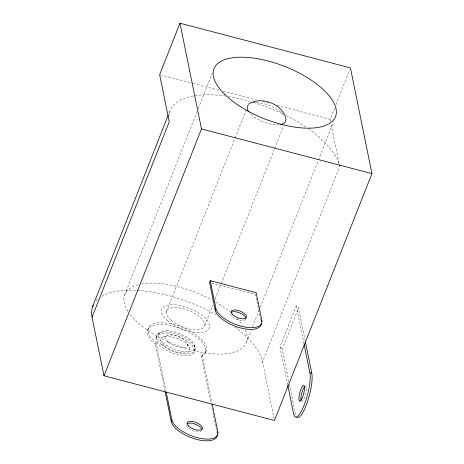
<?xml version="1.0" encoding="UTF-8"?>
<svg xmlns="http://www.w3.org/2000/svg" width="464" height="464" viewBox="0 0 464 464"><rect width="100%" height="100%" fill="white"/><g stroke="black" fill="none" stroke-linecap="round" stroke-linejoin="round"><path stroke-width="0.35" stroke-dasharray="2.32 1.74" d="M168.768 113.837L169.836 111.14M124.688 294.913L197.188 111.337M198.256 108.646L212.326 73.01M147.703 329.997L148.376 328.28M156.043 338.053A20.416 8.775 21.6 0 1 184.55 339.445A20.416 8.775 21.6 0 1 186.621 355.755A20.416 8.775 21.6 0 1 156.362 340.576L156.043 338.053L156.722 336.336M166.338 311.988L234.738 138.806M235.004 138.127L245.914 110.502M164.981 391.013L155.463 344.242L156.142 342.525L153.607 340.443A31.03 13.34 21.6 0 1 174.232 324.527A31.03 13.34 21.6 0 1 204.032 353.667L202.107 354.577L201.428 356.294L210.946 403.071M194.474 351.323L195.153 349.607M204.769 325.258L212.756 305.039M215.151 298.978L221.003 284.154M221.27 283.475L274.23 149.379M274.497 148.706L283.545 125.796M205.523 352.518L206.202 350.807M330.548 121.44L330.119 119.329L334.602 107.973M335.924 104.638L349.641 69.907M246.419 342.328L251.198 330.229M252.526 326.865L258.9 310.723M260.229 307.365L318.13 160.77M318.391 160.097L333.529 121.771M274.154 419.079L262.52 361.897L339.712 166.46L331.122 124.253M287.732 384.975L279.995 346.927L296.241 305.782L296.774 306.101A4.808 2.065 21.6 0 1 298.509 308.015L305.144 340.622M288.892 381.768L282.263 349.16L298.509 308.015M157.708 334.266L159.378 333.024M201.428 356.294L203.354 355.378A31.03 13.34 21.6 0 0 173.559 326.238A31.03 13.34 21.6 0 0 152.929 342.154L155.463 344.242M163.224 337.021L167.452 335.426M160.353 74.808L192.49 83.236M193.192 83.421L219.037 90.202M223.23 91.298L255.368 99.725M262.351 101.558L269.34 103.391M277.025 105.403L330.119 119.329M211.648 282.947L255.525 294.454L260.722 319.992M279.995 346.927L280.529 347.24A4.808 2.065 21.6 0 1 282.263 349.16M187.433 343.615L189.48 347.78M296.241 305.782L303.984 343.836M289.472 384.598L295.527 414.369A24.499 5.957 -75.3 0 0 295.91 415.744M202.107 354.577L211.909 402.746M211.091 403.779L212.819 412.281M212.964 412.989L213.399 415.118M213.544 415.825L216.856 432.129M156.142 342.525L165.938 390.694M194.48 345.146L194.828 347.084M168.792 116.568A90.84 39.051 21.6 0 1 225.121 96.031M228.532 96.535A90.84 39.051 21.6 0 1 250.253 101.442M253.657 102.457A90.84 39.051 21.6 0 1 283.695 114.335M286.236 115.6A90.84 39.051 21.6 0 1 305.579 126.869M308.421 128.824A90.84 39.051 21.6 0 1 339.091 164.018M339.271 164.639A90.84 39.051 21.6 0 1 339.712 166.46M96.268 300.695A90.84 39.051 21.6 0 1 97.846 299.158M101.732 296.363A90.84 39.051 21.6 0 1 216.056 314.754M234.865 326.9A90.84 39.051 21.6 0 1 262.52 361.897M245.201 329.8A65.325 28.084 21.6 0 1 206.608 353.185A65.325 28.084 21.6 0 1 129.879 313.96M128.018 311.28A65.325 28.084 21.6 0 1 138.875 284.577M141.439 284.032A65.325 28.084 21.6 0 1 212.524 300.295M215.632 302.052A65.325 28.084 21.6 0 1 230.26 312.127M237.029 318.362A65.325 28.084 21.6 0 1 242.747 325.432M279.137 124.741A20.416 8.775 21.6 0 1 249.174 112.462M252.341 103.025A20.416 8.775 21.6 0 1 283.748 115.078M304.999 386.158A8.166 1.984 -75.3 0 1 305.938 392.764A8.166 1.984 -75.3 0 1 301.71 401.714M245.781 319.052A8.166 3.509 21.6 0 1 237.968 319.748A8.166 3.509 21.6 0 1 230.509 314.082M201.77 430.482A8.166 3.509 21.6 0 1 193.958 431.172A8.166 3.509 21.6 0 1 186.499 425.511M161.437 344.561A20.416 8.775 21.6 0 0 194.161 351.677A20.416 8.775 21.6 0 0 172.208 332.676A20.416 8.775 21.6 0 0 161.437 344.561M167.376 320.607A25.59 11.003 21.6 0 0 208.4 329.539A25.59 11.003 21.6 0 0 180.879 305.718A25.59 11.003 21.6 0 0 167.376 320.607M162.905 342.757A19.302 8.3 21.6 0 0 193.848 349.491A19.302 8.3 21.6 0 0 173.089 331.522A19.302 8.3 21.6 0 0 162.905 342.757M164.349 345.883A15.364 6.606 21.6 0 0 188.976 351.242A15.364 6.606 21.6 0 0 172.451 336.939A15.364 6.606 21.6 0 0 164.349 345.883M171.054 320.206A20.416 8.775 21.6 0 0 203.783 327.329A20.416 8.775 21.6 0 0 181.824 308.328A20.416 8.775 21.6 0 0 171.054 320.206M168.31 342.165A11.693 5.029 21.6 0 0 187.05 346.248A11.693 5.029 21.6 0 0 174.476 335.362A11.693 5.029 21.6 0 0 168.31 342.165"/><path stroke-width="0.7" d="M179.968 23.2L159.657 74.629L169.244 121.759L92.058 317.19L103.977 375.788L274.444 420.488L371.942 173.629L350.43 67.901L179.968 23.2L201.48 128.922L103.977 375.788M92.649 306.576L168.235 115.182M261.383 321.546L261.829 320.404L256.203 292.738L210.238 280.685L209.56 282.396L215.186 310.062A24.499 10.533 21.6 0 0 239.076 327.526A24.499 10.533 21.6 0 0 261.273 323.617M217.262 435.041A24.499 10.533 21.6 0 1 195.066 438.956A24.499 10.533 21.6 0 1 171.181 421.492L171.854 419.775L166.228 392.109M215.186 310.062L215.864 308.351L210.238 280.685M217.372 432.976L217.825 431.833L212.193 404.167M248.571 104.209C260.681 95.358 283.927 104.499 286.039 119.492L285.679 120.402A20.416 8.775 21.6 0 1 280.581 124.514M201.48 128.922L371.942 173.629M304.129 344.537L309.859 372.725L311.779 373.23A24.499 5.957 -75.3 0 1 307.441 401.905A24.499 5.957 -75.3 0 1 296.844 417.188M305.434 342.043L311.779 373.23M287.877 385.683L293.613 413.871A24.499 5.957 -75.3 0 0 304.152 405.153A24.499 5.957 -75.3 0 0 309.859 372.725M165.12 391.726L171.181 421.492M92.058 317.19A90.84 39.051 21.6 0 1 93.165 305.324M248.385 111.319A20.416 8.775 21.6 0 1 248.234 105.061M217.825 431.833A24.499 10.533 21.6 0 1 197.252 437.662A24.499 10.533 21.6 0 1 171.854 419.775M187.125 423.8A8.166 3.509 21.6 0 1 195.367 424.218A8.166 3.509 21.6 0 1 201.823 429.525M300.945 400.658A8.166 1.984 -75.3 0 1 304.309 386.947M261.829 320.404A24.499 10.533 21.6 0 1 241.263 326.233A24.499 10.533 21.6 0 1 215.864 308.351M231.136 312.376A8.166 3.509 21.6 0 1 239.378 312.794A8.166 3.509 21.6 0 1 245.833 318.101M224.924 94.575A65.325 28.084 21.6 0 0 331.081 122.409A65.325 28.084 21.6 0 0 268.354 61.062A65.325 28.084 21.6 0 0 224.924 94.575M188.604 426.039A8.166 3.509 21.6 0 0 201.875 429.519A8.166 3.509 21.6 0 0 194.033 421.851A8.166 3.509 21.6 0 0 188.604 426.039M301.815 398.889A8.166 1.984 -75.3 0 0 304.146 385.654A8.166 1.984 -75.3 0 0 299.251 395.351A8.166 1.984 -75.3 0 0 301.815 398.889M232.615 314.615A8.166 3.509 21.6 0 0 245.885 318.095A8.166 3.509 21.6 0 0 238.044 310.428A8.166 3.509 21.6 0 0 232.615 314.615"/></g></svg>
